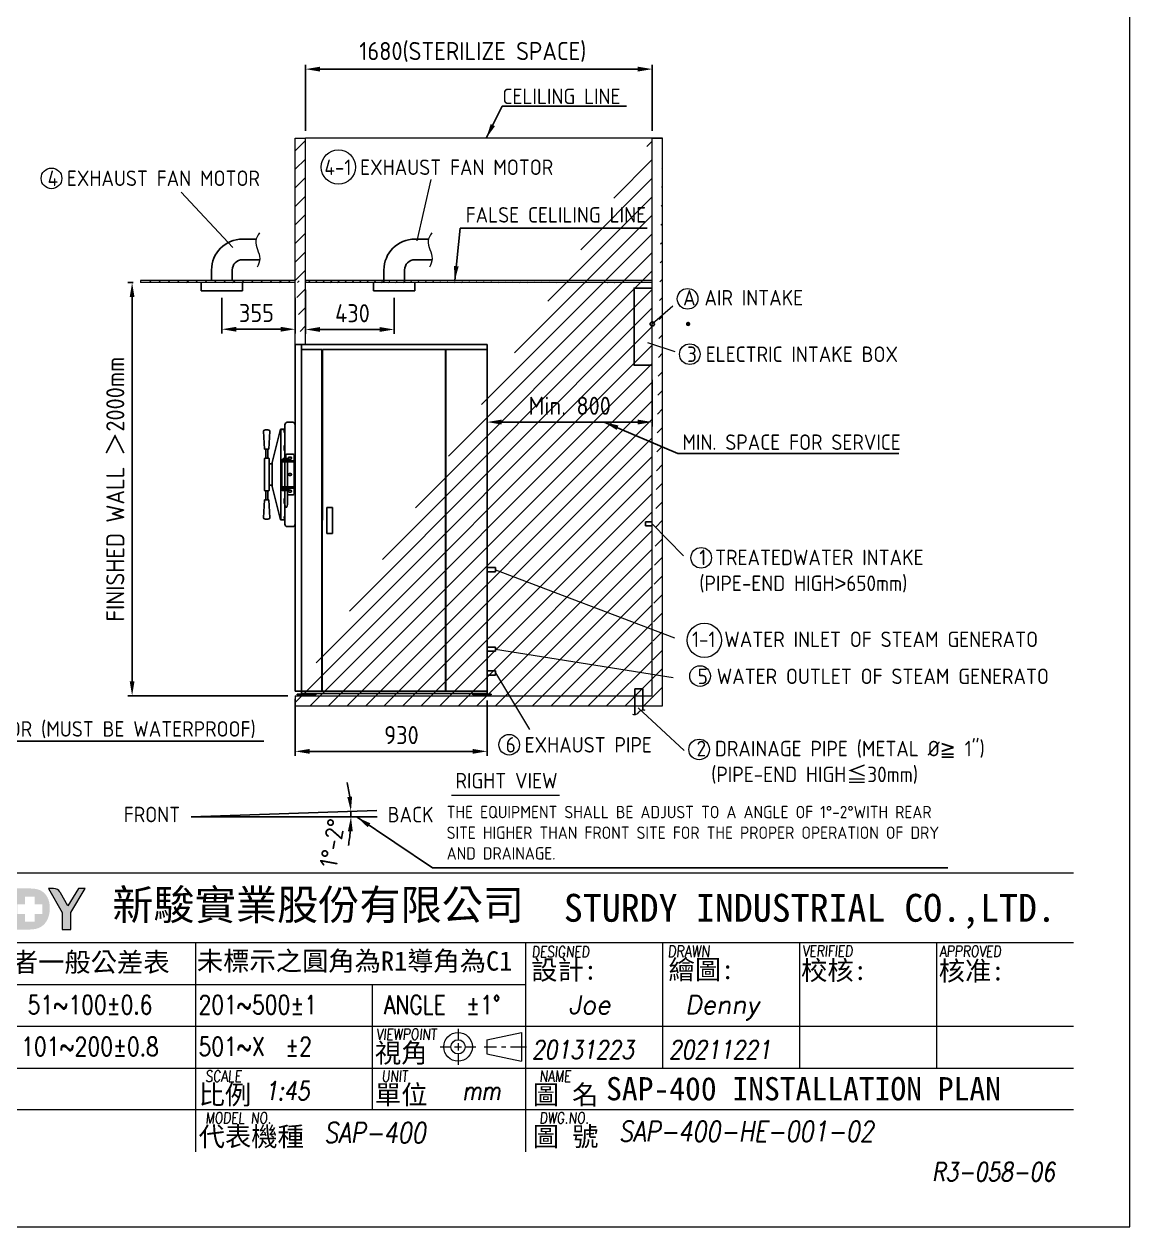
# Model space of a CAD drawing. Header units: millimetres. Extents: x -226924 to 28029, y 88 to 16082.
# Drawn here: x 22671 to 28029, y 88 to 5912 of the extents above; entities that cross this region are included whole.
import ezdxf

# ---------------------------------------------------------------- set-up
doc = ezdxf.new("R2010")
doc.units = ezdxf.units.MM
doc.linetypes.add('HIDDEN', pattern=[9.525, 6.35, -3.175])
doc.layers.get('0').update_dxf_attribs({"lineweight": 25})
for name, color, linetype, lineweight in [('D', 3, 'Continuous', 9), ('F', 7, 'Continuous', 15), ('H', 2, 'HIDDEN', 15), ('S', 4, 'Continuous', 15), ('T', 4, 'Continuous', 15)]:
    doc.layers.add(name, color=color, linetype=linetype, lineweight=lineweight)
doc.styles.get("Standard").update_dxf_attribs({"font": 'KAIU.TTF'})
doc.styles.add('STU25', font='isocp2.shx')
doc.styles.add('Text', font='romans.shx', dxfattribs={"width": 0.8, "oblique": 10})
doc.dimstyles.new('STU25', dxfattribs={"dimscale": 35, "dimtxt": 2.5, "dimasz": 2, "dimexe": 0.6, "dimexo": 1, "dimgap": 1, "dimtad": 1, "dimdsep": 46, "dimtxsty": 'STU25', "dimcen": 2, "dimazin": 2, "dimtfac": 1, "dimtmove": 0, "dimatfit": 3, "dimfxl": 0, "dimtolj": 1, "dimtzin": 0, "dimarcsym": 0})
doc.dimstyles.new('STU25$7', dxfattribs={"dimscale": 35, "dimtxt": 2.5, "dimasz": 2, "dimexe": 1.25, "dimexo": 0.625, "dimgap": 1, "dimtad": 0, "dimdec": 4, "dimdsep": 46, "dimtxsty": 'STU25', "dimcen": 2.5, "dimazin": 2, "dimtfac": 1, "dimtdec": 4, "dimtmove": 0, "dimatfit": 3, "dimfxl": 0, "dimtolj": 1, "dimtzin": 0, "dimarcsym": 0})

# ---------------------------------------------------------------- blocks, each defined once
blk = doc.blocks.new('*D4')
at = {"layer": 'D', "color": 0, "lineweight": -2}
for p, q in [((24034.5, 4625.1), (24034.5, 4412.2)), ((24464.5, 4586), (24464.5, 4412.2)), ((24104.5, 4433.2), (24394.5, 4433.2))]:
    blk.add_line(p, q, dxfattribs=at)
at = {"layer": 'D', "color": 0}
for points in [[(24104.5, 4444.9), (24104.5, 4421.5), (24034.5, 4433.2)], [(24394.5, 4421.5), (24394.5, 4444.9), (24464.5, 4433.2)]]:
    blk.add_solid(points, dxfattribs=at)
at = {"layer": 'Defpoints', "color": 0}
for p in [(24034.5, 4660.1), (24464.5, 4621), (24464.5, 4433.2)]:
    blk.add_point(p, dxfattribs=at)
at = {"layer": 'D', "color": 0, "insert": (24262, 4511.9), "char_height": 87.5, "attachment_point": 5, "style": 'STU25'}
blk.add_mtext('\\A1;430', dxfattribs=at)
blk = doc.blocks.new('*D6')
at = {"layer": 'D', "color": 0, "lineweight": -2}
for p, q in [((23199.5, 4660.1), (23173.5, 4660.1)), ((23194.5, 2730.1), (23194.5, 4590.1)), ((23949.5, 2660.1), (23173.5, 2660.1))]:
    blk.add_line(p, q, dxfattribs=at)
at = {"layer": 'D', "color": 0}
for points in [[(23206.2, 4590.1), (23182.9, 4590.1), (23194.5, 4660.1)], [(23182.9, 2730.1), (23206.2, 2730.1), (23194.5, 2660.1)]]:
    blk.add_solid(points, dxfattribs=at)
at = {"layer": 'Defpoints', "color": 0}
for p in [(23194.5, 4660.1), (23234.5, 4660.1), (23984.5, 2660.1)]:
    blk.add_point(p, dxfattribs=at)
at = {"layer": 'D', "color": 0, "insert": (23113.6, 3660.1), "char_height": 87.5, "attachment_point": 5, "rotation": 90, "style": 'STU25'}
blk.add_mtext('\\A1;{\\Fisocp2.shx;FINISHED WALL \\f新細明體|b0|i0|c136|p16;＞\\Fisocp2.shx;2000mm}', dxfattribs=at)
blk = doc.blocks.new('*D10')
at = {"layer": 'D', "color": 0, "lineweight": -2}
for p, q in [((24914.5, 4326.1), (24914.5, 3963.9)), ((25714.5, 4188.6), (25714.5, 3963.9)), ((24984.5, 3984.9), (25644.5, 3984.9))]:
    blk.add_line(p, q, dxfattribs=at)
at = {"layer": 'D', "color": 0}
for points in [[(24984.5, 3996.6), (24984.5, 3973.3), (24914.5, 3984.9)], [(25644.5, 3973.3), (25644.5, 3996.6), (25714.5, 3984.9)]]:
    blk.add_solid(points, dxfattribs=at)
at = {"layer": 'Defpoints', "color": 0}
for p in [(24914.5, 4361.1), (25714.5, 4223.6), (25714.5, 3984.9)]:
    blk.add_point(p, dxfattribs=at)
at = {"layer": 'D', "color": 0, "insert": (25314.5, 4063.7), "char_height": 87.5, "attachment_point": 5, "style": 'STU25'}
blk.add_mtext('\\A1;{\\Fisocp2.shx;Min. 800}', dxfattribs=at)
blk = doc.blocks.new('*D11')
at = {"layer": 'D', "color": 0, "lineweight": -2}
for p, q in [((24034.5, 5395.1), (24034.5, 5714.8)), ((25714.5, 5395.1), (25714.5, 5714.8)), ((24104.5, 5693.8), (25644.5, 5693.8))]:
    blk.add_line(p, q, dxfattribs=at)
at = {"layer": 'D', "color": 0}
for points in [[(24104.5, 5705.5), (24104.5, 5682.2), (24034.5, 5693.8)], [(25644.5, 5682.2), (25644.5, 5705.5), (25714.5, 5693.8)]]:
    blk.add_solid(points, dxfattribs=at)
at = {"layer": 'Defpoints', "color": 0}
for p in [(25714.5, 5693.8), (24034.5, 5360.1), (25714.5, 5360.1)]:
    blk.add_point(p, dxfattribs=at)
at = {"layer": 'D', "color": 0, "insert": (24845.1, 5776.9), "char_height": 87.5, "attachment_point": 5, "style": 'STU25'}
blk.add_mtext('\\A1;{\\Fisocp2.shx;1680(STERILIZE SPACE)}', dxfattribs=at)
blk = doc.blocks.new('*D13')
at = {"layer": 'D', "color": 0, "lineweight": -2}
for p, q in [((23984.5, 2645.1), (23984.5, 2369.5)), ((24914.5, 2636.1), (24914.5, 2369.5)), ((24054.5, 2390.5), (24844.5, 2390.5))]:
    blk.add_line(p, q, dxfattribs=at)
at = {"layer": 'D', "color": 0}
for points in [[(24054.5, 2402.2), (24054.5, 2378.8), (23984.5, 2390.5)], [(24844.5, 2378.8), (24844.5, 2402.2), (24914.5, 2390.5)]]:
    blk.add_solid(points, dxfattribs=at)
at = {"layer": 'Defpoints', "color": 0}
for p in [(23984.5, 2680.1), (24914.5, 2671.1), (24914.5, 2390.5)]:
    blk.add_point(p, dxfattribs=at)
at = {"layer": 'D', "color": 0, "insert": (24499.5, 2469.2), "char_height": 87.5, "attachment_point": 5, "style": 'STU25'}
blk.add_mtext('\\A1;930', dxfattribs=at)
blk = doc.blocks.new('*D16')
at = {"layer": 'D', "color": 0, "lineweight": -2}
for p, q in [((23629.5, 4586), (23629.5, 4413.3)), ((23984.5, 4586), (23984.5, 4413.3)), ((23699.5, 4434.3), (23914.5, 4434.3))]:
    blk.add_line(p, q, dxfattribs=at)
at = {"layer": 'D', "color": 0}
for points in [[(23699.5, 4446), (23699.5, 4422.6), (23629.5, 4434.3)], [(23914.5, 4422.6), (23914.5, 4446), (23984.5, 4434.3)]]:
    blk.add_solid(points, dxfattribs=at)
at = {"layer": 'Defpoints', "color": 0}
for p in [(23629.5, 4621), (23984.5, 4621), (23984.5, 4434.3)]:
    blk.add_point(p, dxfattribs=at)
at = {"layer": 'D', "color": 0, "insert": (23797, 4513.1), "char_height": 87.5, "attachment_point": 5, "style": 'STU25'}
blk.add_mtext('\\A1;355', dxfattribs=at)
blk = doc.blocks.new('*D19')
at = {"layer": 'D', "color": 0, "linetype": 'Continuous', "lineweight": -2}
for start, end in [(7.18063, 12.36126), (0, 2), (349.63874, 354.81937)]:
    blk.add_arc((23480.4, 2073.2), 774.4, start, end, dxfattribs=at)
at = {"layer": 'D', "color": 0}
for points in [[(24237.2, 2169.1), (24260.4, 2170.9), (24254.4, 2100.2)], [(24263.4, 2002.7), (24240, 2003.8), (24254.9, 2073.2)]]:
    blk.add_solid(points, dxfattribs=at)
at = {"layer": 'Defpoints', "color": 0}
for p in [(24380.9, 2104.6), (23480.4, 2073.2), (23480.4, 2073.2), (24254.7, 2091.2), (24381.4, 2073.2)]:
    blk.add_point(p, dxfattribs=at)
at = {"layer": 'D', "color": 0, "insert": (24164.5, 1946.7), "char_height": 87.5, "attachment_point": 5, "rotation": 79.52599, "style": 'STU25'}
blk.add_mtext('1%%D-2%%D', dxfattribs=at)
blk = doc.blocks.new('新駿LOGO')
at = {"layer": 'F'}
h = blk.add_hatch(color=256, dxfattribs=at)
edge = h.paths.add_edge_path()
edge.add_spline(control_points=[(-514.87, -443.62), (-514.87, -443.62), (-513.05, -443.62), (-513.05, -443.62)], knot_values=[-9, -9, -9, -9, -8, -8, -8, -8], degree=3, periodic=0)
edge.add_spline(control_points=[(-513.05, -443.62), (-512.51, -443.62), (-512.09, -443.52), (-511.79, -443.32)], knot_values=[-8, -8, -8, -8, -7, -7, -7, -7], degree=3, periodic=0)
edge.add_spline(control_points=[(-511.79, -443.32), (-511.48, -443.12), (-511.25, -442.85), (-511.09, -442.5)], knot_values=[-7, -7, -7, -7, -6, -6, -6, -6], degree=3, periodic=0)
edge.add_spline(control_points=[(-511.09, -442.5), (-510.93, -442.15), (-510.85, -441.76), (-510.85, -441.32)], knot_values=[-6, -6, -6, -6, -5, -5, -5, -5], degree=3, periodic=0)
edge.add_spline(control_points=[(-510.85, -441.32), (-510.85, -440.87), (-510.93, -440.49), (-511.1, -440.17)], knot_values=[-5, -5, -5, -5, -4, -4, -4, -4], degree=3, periodic=0)
edge.add_spline(control_points=[(-511.1, -440.17), (-511.27, -439.85), (-511.49, -439.61), (-511.78, -439.45)], knot_values=[-4, -4, -4, -4, -3, -3, -3, -3], degree=3, periodic=0)
edge.add_spline(control_points=[(-511.78, -439.45), (-512.06, -439.29), (-512.46, -439.2), (-512.97, -439.2)], knot_values=[-3, -3, -3, -3, -2, -2, -2, -2], degree=3, periodic=0)
edge.add_spline(control_points=[(-512.97, -439.2), (-512.97, -439.2), (-514.87, -439.2), (-514.87, -439.2)], knot_values=[-2, -2, -2, -2, -1, -1, -1, -1], degree=3, periodic=0)
edge.add_spline(control_points=[(-514.87, -439.2), (-514.87, -439.2), (-514.87, -443.62), (-514.87, -443.62)], knot_values=[-1, -1, -1, -1, 0, 0, 0, 0], degree=3, periodic=0)
h.paths.add_polyline_path([(-514.34, -441.95), (-514.34, -440.92), (-513.51, -440.92), (-513.51, -440.07), (-512.48, -440.07), (-512.48, -440.92), (-511.64, -440.92), (-511.64, -441.95), (-512.48, -441.95), (-512.48, -442.77), (-513.51, -442.77), (-513.51, -441.95)], flags=16)
h = blk.add_hatch(color=256, dxfattribs=at)
edge = h.paths.add_edge_path()
edge.add_spline(control_points=[(-509.51, -443.62), (-509.51, -443.62), (-509.51, -441.77), (-509.51, -441.77), (-509.51, -441.77), (-511, -439.2), (-511, -439.2), (-511, -439.2), (-510.64, -439.2), (-510.64, -439.2), (-510.64, -439.2), (-510.3, -439.19), (-510.04, -439.32), (-509.79, -439.45), (-509.71, -439.68), (-509.71, -439.68), (-509.71, -439.68), (-508.9, -441.07), (-508.9, -441.07), (-508.9, -441.07), (-507.78, -439.2), (-507.78, -439.2), (-507.78, -439.2), (-507.05, -439.2), (-507.05, -439.2), (-507.05, -439.2), (-508.59, -441.77), (-508.59, -441.77), (-508.59, -441.77), (-508.59, -443.62), (-508.59, -443.62), (-508.59, -443.62), (-509.51, -443.62), (-509.51, -443.62)], knot_values=[0, 0, 0, 0, 1, 1, 1, 2, 2, 2, 3, 3, 3, 4, 4, 4, 5, 5, 5, 6, 6, 6, 7, 7, 7, 8, 8, 8, 9, 9, 9, 10, 10, 10, 11, 11, 11, 11], degree=3, periodic=1)
at = {"layer": 'F', "lineweight": 0}
blk.add_open_spline([(-509.51, -443.62), (-509.51, -443.62), (-509.51, -441.77), (-509.51, -441.77), (-509.51, -441.77), (-511, -439.2), (-511, -439.2), (-511, -439.2), (-510.64, -439.2), (-510.64, -439.2), (-510.64, -439.2), (-510.3, -439.19), (-510.04, -439.32), (-509.79, -439.45), (-509.71, -439.68), (-509.71, -439.68), (-509.71, -439.68), (-508.9, -441.07), (-508.9, -441.07), (-508.9, -441.07), (-507.78, -439.2), (-507.78, -439.2), (-507.78, -439.2), (-507.05, -439.2), (-507.05, -439.2), (-507.05, -439.2), (-508.59, -441.77), (-508.59, -441.77), (-508.59, -441.77), (-508.59, -443.62), (-508.59, -443.62), (-508.59, -443.62), (-509.51, -443.62), (-509.51, -443.62)], degree=3, knots=[0, 0, 0, 0, 1, 1, 1, 2, 2, 2, 3, 3, 3, 4, 4, 4, 5, 5, 5, 6, 6, 6, 7, 7, 7, 8, 8, 8, 9, 9, 9, 10, 10, 10, 11, 11, 11, 11], dxfattribs=at)
at = {"attachment_point": 1, "style": 'STU25'}
for s, insert, char_height in [('{\\f標楷體|b0|i0|c136|p65;新駿實業股份有限公司}', (-504.12, -439.33), 3.25), ('{\\f標楷體|b0|i0|c136|p65;STURDY\\H0.9667x; \\H1.034x;INDUSTRIAL CO.,LTD.}', (-455.51, -439.78), 3)]:
    blk.add_mtext(s, dxfattribs=dict(at, insert=insert, char_height=char_height))
blk = doc.blocks.new('H421')
at = {"layer": 'F', "color": 7}
for p, q in [((155.91, 38.09), (286.91, 38.09)), ((211.36, 38.09), (286.91, 38.09)), ((155.91, 30.59), (286.91, 30.59)), ((192.41, 30.59), (192.41, 17.09)), ((242.66, 30.59), (242.66, 17.09)), ((257.41, 30.59), (257.41, 17.09)), ((272.16, 30.59), (272.16, 17.09)), ((155.91, 26.09), (227.91, 26.09)), ((211.41, 26.09), (211.41, 17.09)), ((155.91, 21.59), (286.91, 21.59)), ((214.91, 21.59), (286.91, 21.59)), ((227.91, 21.59), (286.91, 21.59)), ((155.91, 17.09), (286.91, 17.09)), ((211.41, 17.09), (211.41, 12.59)), ((227.91, 17.09), (227.91, 8.09)), ((286.91, 12.59), (155.91, 12.59))]:
    blk.add_line(p, q, dxfattribs=at)
at = {"layer": 'F'}
for p, q in [((227.91, 30.59), (227.91, 17.09)), ((192.41, 17.09), (192.41, 8.09))]:
    blk.add_line(p, q, dxfattribs=at)
at = {"layer": 'F', "color": 0}
for p, q in [((220.66, 21.32), (220.66, 20.14)), ((223.77, 20.14), (227.5, 20.92)), ((227.5, 20.92), (227.5, 17.84)), ((220.66, 19.77), (220.66, 19)), ((223.77, 20.14), (223.77, 18.62)), ((218.72, 19.38), (219.89, 19.38)), ((220.27, 19.38), (221.04, 19.38)), ((220.66, 18.62), (220.66, 17.45)), ((221.42, 19.38), (222.57, 19.38)), ((223.49, 19.38), (224.81, 19.38)), ((223.77, 18.62), (227.5, 17.84)), ((225.34, 19.38), (225.81, 19.38)), ((226.31, 19.38), (228.03, 19.38))]:
    blk.add_line(p, q, dxfattribs=at)
for radius in [1.54, 0.762]:
    blk.add_circle((220.66, 19.38), radius, dxfattribs=at)
blk.add_blockref('新駿LOGO', (687.56, 475.62))
at = {"layer": 'F', "lineweight": -3}
for s, height, p in [('未標註者一般公差表', 2.076, (164.12, 27.45)), ('未標示之圓角為R1導角為C1', 2.0757, (192.54, 27.58)), ('設計:', 2.076, (228.54, 26.61)), ('繪圖:', 2.076, (243.32, 26.66)), ('校核:', 2.076, (257.59, 26.57)), ('核准:', 2.076, (272.41, 26.52)), ('視角', 2.076, (211.71, 17.69)), ('比例', 2.076, (192.73, 13.19)), ('單位', 2.076, (211.71, 13.19)), ('圖 名', 2.076, (228.7, 13.19)), ('代表機種', 2.076, (192.73, 8.69)), ('圖 號', 2.076, (228.7, 8.69))]:
    blk.add_text(s, height=height, dxfattribs=at).set_placement(p)
at = {"layer": 'F', "color": 1, "lineweight": 15, "style": 'Text', "oblique": 5, "width": 0.8}
for s, height, p in [('DESIGNED', 1.2, (228.57, 29.01)), ('DRAWN', 1.245, (243.23, 29.03)), ('VERIFIED', 1.2, (257.72, 29.09)), ('APPROVED', 1.2, (272.5, 29.06)), ('VIEWPOINT', 1.2, (211.83, 20.13)), ('SCALE', 1.2, (193.44, 15.63)), ('UNIT', 1.2, (212.42, 15.63)), ('NAME', 1.2, (229.41, 15.63)), ('MODEL NO.', 1.2, (193.44, 11.13)), ('DWG.NO.', 1.2, (229.41, 11.13))]:
    blk.add_text(s, height=height, dxfattribs=at).set_placement(p)
at = {"layer": 'F', "lineweight": 20, "style": 'Text', "width": 0.8}
for s, p in [('51~100±0.6', (174.32, 22.91)), ('201~500±1', (192.72, 22.91)), ('ANGLE  ±1%%D', (212.68, 22.91)), ('101~200±0.8', (173.63, 18.41)), ('501~X  ±2', (192.72, 18.41))]:
    blk.add_text(s, height=2, dxfattribs=at).set_placement(p)

msp = doc.modelspace()

# ---------------------------------------------------------------- hatches: boundary and pattern name
msp.add_hatch(color=256).paths.add_polyline_path([(25898.893, 4459.895, 1), (25877.371, 4459.895, 1)])
at = {"layer": 'H', "ltscale": 5}
h = msp.add_hatch(dxfattribs=at)
h.set_pattern_fill('ANSI31', color=256, scale=20, style=0)
h.set_pattern_definition([(45, (255197.82, 22176.42), (-44.90128, 44.90128), [])])
h.paths.add_polyline_path([(25714.453, 5360.13), (25764.453, 5360.13)], flags=16)
h.paths.add_polyline_path([(25714.453, 5360.13), (25764.453, 5360.13)], flags=16)
h.paths.add_polyline_path([(25714.453, 5360.13), (25764.453, 5360.13)], flags=0)
h.paths.add_polyline_path([(25714.453, 5360.13), (25764.453, 5360.13)], flags=0)
h.paths.add_polyline_path([(25714.453, 5360.13), (25764.453, 5360.13)], flags=0)
h.paths.add_polyline_path([(25714.453, 5360.13), (25764.453, 5360.13)], flags=0)
h.paths.add_polyline_path([(25714.453, 5360.13), (25764.453, 5360.13)], flags=0)
h.paths.add_polyline_path([(25714.453, 5360.13), (25764.453, 5360.13)], flags=0)
h.paths.add_polyline_path([(25714.453, 5360.13), (25764.453, 5360.13)], flags=0)
h.paths.add_polyline_path([(25714.453, 5360.13), (25764.453, 5360.13)], flags=0)
h.paths.add_polyline_path([(25714.453, 5360.13), (25764.453, 5360.13)], flags=0)
h.paths.add_polyline_path([(25714.453, 5360.13), (25764.453, 5360.13)], flags=0)
h.paths.add_polyline_path([(25714.453, 5360.13), (25764.453, 5360.13)], flags=0)
h.paths.add_polyline_path([(25714.453, 5360.13), (25764.453, 5360.13)], flags=0)
h.paths.add_polyline_path([(25714.453, 5360.13), (25764.453, 5360.13)], flags=0)
h.paths.add_polyline_path([(25714.453, 5360.13), (25764.453, 5360.13)], flags=0)
h.paths.add_polyline_path([(25714.453, 5360.13), (25764.453, 5360.13)], flags=0)
h.paths.add_polyline_path([(25714.453, 5360.13), (25764.453, 5360.13)], flags=0)
h.paths.add_polyline_path([(25714.453, 5360.13), (25764.453, 5360.13)], flags=0)
h.paths.add_polyline_path([(25714.453, 5360.13), (25764.453, 5360.13)], flags=0)
h.paths.add_polyline_path([(25714.453, 5360.13), (25764.453, 5360.13)], flags=0)
h.paths.add_polyline_path([(25714.453, 5360.13), (25764.453, 5360.13)], flags=0)
h.paths.add_polyline_path([(25714.453, 5360.13), (25764.453, 5360.13)], flags=0)
h.paths.add_polyline_path([(25714.453, 5360.13), (25764.453, 5360.13)], flags=0)
h.paths.add_polyline_path([(25714.453, 5360.13), (25764.453, 5360.13)], flags=0)
h.paths.add_polyline_path([(25714.453, 5360.13), (25764.453, 5360.13)], flags=0)
h.paths.add_polyline_path([(25714.453, 5360.13), (25764.453, 5360.13)], flags=0)
h.paths.add_polyline_path([(25714.453, 5360.13), (25764.453, 5360.13)], flags=0)
h.paths.add_polyline_path([(25714.453, 5360.13), (25764.453, 5360.13)], flags=0)
edge = h.paths.add_edge_path()
edge.add_line((25764.453, 2610.13), (25764.453, 5360.13))
edge.add_line((25714.453, 2660.13), (25714.453, 5360.13))
edge.add_line((23984.453, 2610.13), (25764.453, 2610.13))
edge.add_line((23984.453, 2660.13), (25714.453, 2660.13))
edge.add_line((23984.453, 2660.13), (23984.453, 2610.13))
h = msp.add_hatch(dxfattribs=at)
h.set_pattern_fill('ANSI31', color=256, scale=20, style=0)
h.set_pattern_definition([(45, (-6150.815, 1295.685), (-44.90128, 44.90128), [])])
h.paths.add_polyline_path([(23984.453, 5360.13), (24034.453, 5360.13), (24034.453, 4361.13), (23984.453, 4361.13)])
h.paths.add_polyline_path([(23984.453, 5360.13), (24034.453, 5360.13)], flags=16)
h.paths.add_polyline_path([(23984.453, 5360.13), (24034.453, 5360.13)], flags=16)
h.paths.add_polyline_path([(23984.453, 5360.13), (24034.453, 5360.13)], flags=0)
h.paths.add_polyline_path([(23984.453, 5360.13), (24034.453, 5360.13)], flags=0)
edge = h.paths.add_edge_path(flags=16)
edge.add_line((23984.453, 4361.13), (24014.453, 4361.13))
edge.add_line((23984.453, 4660.13), (23984.453, 4670.13))
at = {"layer": 'H'}
h = msp.add_hatch(dxfattribs=at)
h.set_pattern_fill('ANSI31', color=256, scale=10, style=0)
h.set_pattern_definition([(45, (238381.313, 23276.06), (-22.4506403, 22.4506403), [])])
h.paths.add_polyline_path([(24004.453, 4670.13), (23254.453, 4670.13), (23254.453, 4660.13), (24004.453, 4660.13)])
h = msp.add_hatch(dxfattribs=at)
h.set_pattern_fill('ANSI31', color=256, scale=200, style=0)
h.set_pattern_definition([(45, (238624.097, 22979.982), (-17.6776695, 17.6776695), [])])
h.paths.add_polyline_path([(25714.453, 4659.515), (25714.453, 4670.13)])
h.paths.add_polyline_path([(25714.453, 4659.515), (25714.453, 4670.13)], flags=16)
h.paths.add_polyline_path([(25714.453, 4659.515), (25714.453, 4670.13)], flags=0)
h.paths.add_polyline_path([(25714.453, 4659.515), (25714.453, 4670.13)], flags=0)
h.paths.add_polyline_path([(25714.453, 4659.515), (25714.453, 4670.13)], flags=0)
h.paths.add_polyline_path([(25714.453, 4659.515), (25714.453, 4670.13)], flags=0)
h.paths.add_polyline_path([(25714.453, 4659.515), (25714.453, 4670.13)], flags=0)
h.paths.add_polyline_path([(25714.453, 4659.515), (25714.453, 4670.13)], flags=0)
h.paths.add_polyline_path([(25714.453, 4659.515), (25714.453, 4670.13)], flags=0)
h.paths.add_polyline_path([(25714.453, 4659.515), (25714.453, 4670.13)], flags=0)
h.paths.add_polyline_path([(25714.453, 4659.515), (25714.453, 4670.13)], flags=0)
h.paths.add_polyline_path([(25714.453, 4659.515), (25714.453, 4670.13)], flags=0)
h.paths.add_polyline_path([(25714.453, 4659.515), (25714.453, 4670.13)], flags=0)
h.paths.add_polyline_path([(25714.453, 4659.515), (25714.453, 4670.13)], flags=0)
edge = h.paths.add_edge_path()
edge.add_line((25714.453, 4670.13), (24034.453, 4670.13))
edge.add_line((25714.453, 4660.13), (24034.453, 4660.13))
edge.add_line((24034.453, 4670.13), (24034.453, 4660.13))

# ---------------------------------------------------------------- linework, layer by layer
for p, q in [((23729.453, 4870.879), (23795.373, 4870.879)), ((24564.453, 4870.879), (24630.373, 4870.879)), ((23579.453, 4670.13), (23579.453, 4720.879)), ((23679.453, 4670.13), (23679.453, 4720.879)), ((23729.453, 4770.879), (23812.748, 4770.879)), ((24414.453, 4660.13), (24414.453, 4720.879)), ((24514.453, 4660.13), (24514.453, 4720.879)), ((24564.453, 4770.879), (24647.748, 4770.879)), ((23529.453, 4660.13), (23529.453, 4620.987)), ((23729.453, 4660.13), (23729.453, 4620.987)), ((24364.453, 4660.13), (24364.453, 4620.987)), ((24564.453, 4660.13), (24564.453, 4620.987)), ((23529.453, 4620.987), (23729.453, 4620.987)), ((24364.453, 4620.987), (24564.453, 4620.987)), ((23984.453, 4361.13), (23984.453, 2681.13)), ((24014.453, 4361.13), (23984.453, 4361.13)), ((24014.453, 4361.13), (24914.453, 4361.13)), ((24014.453, 4336.13), (24014.453, 4361.13)), ((24014.453, 4336.13), (24014.453, 2681.13)), ((24014.453, 4336.13), (24114.453, 4336.13)), ((24014.453, 4336.13), (24053.618, 4336.13)), ((24114.453, 4336.13), (24114.453, 2681.13)), ((24116.453, 4336.13), (24115.453, 2681.13)), ((24713.453, 4336.13), (24116.453, 4336.13)), ((24712.453, 2681.13), (24713.453, 4336.13)), ((24714.453, 2681.13), (24714.453, 4336.13)), ((24914.453, 4336.13), (24714.453, 4336.13)), ((24914.453, 4361.13), (24914.453, 4336.13)), ((24914.453, 2681.13), (24914.453, 4336.13)), ((23934.453, 3808.63), (23934.453, 3971.63)), ((23972.453, 3983.63), (23946.453, 3983.63)), ((23984.453, 3490.63), (23984.453, 3971.63)), ((23836.203, 3854.368), (23831.703, 3941.368)), ((23861.703, 3941.368), (23857.203, 3854.368)), ((23872.453, 3788.63), (23913.292, 3950.13)), ((23914.453, 3949.828), (23913.292, 3950.13)), ((23914.453, 3950.13), (23914.453, 3512.13)), ((23914.453, 3950.13), (23934.453, 3950.13)), ((23931.453, 3943.558), (23934.453, 3943.558)), ((23931.453, 3943.558), (23931.453, 3934.287)), ((23931.453, 3934.287), (23934.453, 3934.287)), ((23857.203, 3854.368), (23836.203, 3854.368)), ((23841.953, 3854.368), (23841.953, 3811.13)), ((23851.453, 3811.13), (23851.453, 3854.368)), ((23934.453, 3871.688), (23931.453, 3871.688)), ((23931.453, 3871.688), (23931.453, 3847.418)), ((23934.453, 3847.418), (23931.453, 3847.418)), ((23836.953, 3809.88), (23835.453, 3808.38)), ((23835.453, 3808.38), (23835.453, 3653.88)), ((23836.953, 3809.88), (23856.953, 3809.88)), ((23856.953, 3809.88), (23858.453, 3808.38)), ((23858.453, 3808.38), (23858.453, 3776.13)), ((23872.453, 3788.63), (23872.453, 3673.63)), ((23926.503, 3808.13), (23927.003, 3808.63)), ((23926.503, 3804.13), (23926.503, 3808.13)), ((23927.003, 3803.63), (23926.503, 3804.13)), ((23927.003, 3808.63), (23954.003, 3808.63)), ((23954.003, 3803.63), (23927.003, 3803.63)), ((23934.153, 3791.63), (23934.153, 3670.63)), ((23939.453, 3824.741), (23939.453, 3808.63)), ((23944.453, 3829.741), (23974.453, 3829.741)), ((23946.853, 3664.63), (23946.853, 3791.63)), ((23954.003, 3808.63), (23954.503, 3808.13)), ((23954.503, 3804.13), (23954.003, 3803.63)), ((23954.503, 3808.13), (23954.503, 3804.13)), ((23961.953, 3815.708), (23956.953, 3815.708)), ((23961.953, 3805.708), (23956.953, 3805.708)), ((23979.453, 3824.741), (23979.453, 3637.52)), ((23858.453, 3781.63), (23859.453, 3782.63)), ((23858.453, 3680.63), (23858.453, 3781.63)), ((23859.453, 3782.63), (23872.453, 3782.63)), ((23961.953, 3735.708), (23956.953, 3735.708)), ((23858.453, 3686.13), (23858.453, 3653.88)), ((23859.453, 3679.63), (23858.453, 3680.63)), ((23872.453, 3679.63), (23859.453, 3679.63)), ((23872.453, 3673.63), (23913.292, 3512.13)), ((23961.953, 3725.708), (23956.953, 3725.708)), ((23836.953, 3652.38), (23835.453, 3653.88)), ((23856.953, 3652.38), (23836.953, 3652.38)), ((23841.953, 3607.893), (23841.953, 3651.13)), ((23851.453, 3651.13), (23851.453, 3607.893)), ((23856.953, 3652.38), (23858.453, 3653.88)), ((23934.153, 3614.843), (23931.453, 3614.843)), ((23931.453, 3614.843), (23931.453, 3590.573)), ((23934.153, 3664.63), (23934.153, 3659.63)), ((23934.153, 3653.63), (23934.153, 3585.63)), ((23946.853, 3659.63), (23946.853, 3664.63)), ((23946.853, 3585.63), (23946.853, 3653.63)), ((23946.853, 3632.52), (23974.453, 3632.52)), ((23961.953, 3655.708), (23956.953, 3655.708)), ((23961.953, 3645.708), (23956.953, 3645.708)), ((23836.203, 3607.893), (23831.703, 3520.893)), ((23857.203, 3607.893), (23836.203, 3607.893)), ((23861.703, 3520.893), (23857.203, 3607.893)), ((23934.153, 3590.573), (23931.453, 3590.573)), ((23934.153, 3585.63), (23937.003, 3573.63)), ((23934.453, 3490.63), (23934.453, 3584.367)), ((23937.003, 3573.63), (23944.003, 3573.63)), ((23946.853, 3585.63), (23944.003, 3573.63)), ((24138.453, 3446.13), (24138.453, 3571.13)), ((24138.453, 3571.13), (24165.453, 3571.13)), ((24165.453, 3571.13), (24165.453, 3446.13)), ((23914.453, 3512.433), (23913.292, 3512.13)), ((23914.453, 3512.13), (23934.453, 3512.13)), ((23931.453, 3527.973), (23934.453, 3527.973)), ((23931.453, 3527.973), (23931.453, 3518.703)), ((23931.453, 3518.703), (23934.453, 3518.703)), ((25682.078, 3502.415), (25714.453, 3502.415)), ((25682.078, 3502.415), (25682.078, 3482.415)), ((23946.453, 3478.63), (23972.453, 3478.63)), ((24165.453, 3446.13), (24138.453, 3446.13)), ((25682.078, 3482.415), (25714.453, 3482.415)), ((24914.453, 3280.13), (24954.453, 3280.13)), ((24954.453, 3260.13), (24954.453, 3280.13)), ((24914.453, 3260.13), (24954.453, 3260.13)), ((24914.453, 2895.13), (24954.453, 2895.13)), ((24914.453, 2875.13), (24954.453, 2875.13)), ((24954.453, 2875.13), (24954.453, 2895.13)), ((24914.453, 2780.13), (24954.453, 2780.13)), ((24914.453, 2760.13), (24954.453, 2760.13)), ((24954.453, 2760.13), (24954.453, 2780.13)), ((23984.453, 2681.13), (24014.453, 2681.13)), ((24014.453, 2681.13), (24114.453, 2681.13)), ((24014.453, 2681.13), (24014.453, 2671.13)), ((24712.453, 2681.13), (24115.453, 2681.13)), ((24812.953, 2681.13), (24165.953, 2681.13)), ((24914.453, 2681.13), (24714.453, 2681.13)), ((24914.453, 2671.13), (24914.453, 2681.13)), ((25669.453, 2692.506), (25629.453, 2692.506)), ((25629.453, 2692.506), (25629.453, 2569.249)), ((25669.453, 2692.506), (25669.453, 2591.082)), ((24014.453, 2671.13), (24914.453, 2671.13))]:
    msp.add_line(p, q)
at = {"linetype": 'Continuous'}
for p, q in [((23914.453, 3796.13), (23924.453, 3796.13)), ((23914.453, 3661.13), (23914.453, 3795.13)), ((23920.453, 3795.13), (23920.453, 3795.13)), ((23922.953, 3803.63), (23954.453, 3803.63)), ((23954.453, 3797.63), (23922.953, 3797.63)), ((23954.453, 3803.63), (23954.453, 3797.63)), ((23920.453, 3661.13), (23920.453, 3661.13)), ((23954.453, 3659.63), (23922.953, 3659.63)), ((23954.453, 3653.63), (23922.953, 3653.63)), ((23954.453, 3659.63), (23954.453, 3653.63)), ((23994.953, 2664.13), (23994.953, 2667.13)), ((23994.953, 2667.13), (24083.953, 2667.13)), ((24083.953, 2664.13), (23994.953, 2664.13)), ((24029.061, 2667.13), (24029.061, 2671.13)), ((24034.257, 2671.13), (24034.257, 2667.13)), ((24044.649, 2671.13), (24044.649, 2667.13)), ((24049.846, 2671.13), (24049.846, 2667.13)), ((24083.953, 2667.13), (24083.953, 2664.13)), ((24933.953, 2667.13), (24844.953, 2667.13)), ((24844.953, 2667.13), (24844.953, 2664.13)), ((24844.953, 2664.13), (24933.953, 2664.13)), ((24879.061, 2671.13), (24879.061, 2667.13)), ((24884.257, 2671.13), (24884.257, 2667.13)), ((24894.649, 2671.13), (24894.649, 2667.13)), ((24899.846, 2667.13), (24899.846, 2671.13)), ((24933.953, 2664.13), (24933.953, 2667.13)), ((23480.426, 2073.181), (24380.877, 2104.625)), ((23480.426, 2073.181), (24381.426, 2073.181))]:
    msp.add_line(p, q, dxfattribs=at)
at = {"ltscale": 0.5}
msp.add_line((23920.453, 3662.13), (23920.453, 3795.13), dxfattribs=at)
msp.add_lwpolyline([(25714.453, 4634), (25626.867, 4634), (25626.867, 4260.13), (25714.453, 4260.13)])
for points in [[(23979.453, 3797.63), (23979.453, 3791.63), (23924.453, 3791.63), (23924.453, 3797.63)], [(23979.453, 3664.63), (23979.453, 3670.63), (23924.453, 3670.63), (23924.453, 3664.63)]]:
    msp.add_lwpolyline(points, close=True)
msp.add_circle((25714.453, 4460.13), 10.761)
for centre, radius, start, end in [((23729.453, 4720.879), 150, 90, 180), ((24564.453, 4720.879), 150, 90, 180), ((23729.453, 4720.879), 50, 90, 180), ((24564.453, 4720.879), 50, 90, 180), ((23946.453, 3971.63), 12, 90, 180), ((23972.453, 3971.63), 12, 0, 90), ((23836.71, 3941.368), 5.007, 101.3528854, 180), ((23846.703, 3891.595), 55.773, 78.6471146, 101.3528854), ((23856.697, 3941.368), 5.007, 354.0781277, 78.6471146), ((23922.953, 3795.13), 2.5, 90, 180), ((23944.453, 3824.741), 5, 90, 180), ((23956.953, 3810.708), 5, 90, 270), ((23961.953, 3810.708), 5, 270, 90), ((23974.453, 3824.741), 5, 0, 90), ((23956.953, 3730.708), 5, 90, 270), ((23961.953, 3730.708), 5, 270, 90), ((23922.953, 3662.13), 2.5, 180, 270), ((23956.953, 3650.708), 5, 90, 270), ((23961.953, 3650.708), 5, 270, 90), ((23974.453, 3637.52), 5, 270, 0), ((23836.71, 3520.893), 5.007, 180, 258.6471146), ((23846.703, 3570.666), 55.773, 258.6471146, 281.3528854), ((23856.697, 3520.893), 5.007, 281.3528854, 5.9218723), ((23946.453, 3490.63), 12, 180, 270), ((23972.453, 3490.63), 12, 270, 0)]:
    msp.add_arc(centre, radius, start, end)
at = {"linetype": 'Continuous'}
for centre, start, end in [((23922.953, 3795.13), 90, 180), ((23922.953, 3662.13), 180, 270)]:
    msp.add_arc(centre, 8.5, start, end, dxfattribs=at)
at = {"layer": 'D'}
for p, q in [((24574.804, 4862.927), (24643.281, 5159.175)), ((23682.165, 4830.295), (23431.848, 5098.179)), ((25714.453, 4460.13), (25814.156, 4548.464)), ((25692.02, 4369.812), (25823.734, 4326.491)), ((25714.453, 3492.415), (25866.326, 3337.422)), ((24954.453, 3270.13), (25821.739, 2939.935)), ((24954.453, 2885.13), (25816.338, 2748.27)), ((24954.453, 2770.13), (25119.14, 2496.007)), ((25645.923, 2601.301), (25869.718, 2394.881)), ((24741.141, 2177.901), (25265.64, 2177.901))]:
    msp.add_line(p, q, dxfattribs=at)
for centre, radius in [((24194.114, 5219.558), 82.93), ((22803.962, 5164.932), 50), ((25885.613, 4581.557), 50), ((25896.347, 4313.599), 50), ((25951.727, 3327.539), 50), ((25967.172, 2928.221), 82.93), ((25946.116, 2754.966), 50), ((25021.499, 2422.51), 50), ((25941.58, 2399.693), 50)]:
    msp.add_circle(centre, radius, dxfattribs=at)
for points in [[(23811.688, 4900.456), (23793.426, 4862.551), (23813.093, 4776.213), (23800.45, 4734.097)], [(24646.688, 4900.456), (24628.426, 4862.551), (24648.093, 4776.213), (24635.45, 4734.097)], [(25618.79, 2570.389), (25637.118, 2570.389), (25663.524, 2590.258), (25678.746, 2590.258)]]:
    msp.add_spline(points, degree=3, dxfattribs=at)
at = {"layer": 'F', "color": 6}
msp.add_lwpolyline([(14843.916, 9357.733), (14843.916, 87.733), (28028.916, 87.733), (28028.916, 9357.733)], close=True, dxfattribs=at)
msp.add_lwpolyline([(14843.916, 9357.733), (14843.916, 87.733), (28028.916, 87.733), (28028.916, 9357.733)], close=True, dxfattribs=at)
at = {"layer": 'H'}
for p, q in [((24034.453, 4670.13), (24034.453, 4660.13)), ((25714.453, 4659.515), (25714.453, 4670.13)), ((23914.453, 3948.93), (23934.453, 3948.93))]:
    msp.add_line(p, q, dxfattribs=at)
at = {"layer": 'S'}
for p, q in [((23984.453, 4361.13), (23984.453, 5360.13)), ((23984.453, 5360.13), (24034.453, 5360.13)), ((23984.453, 5360.13), (24034.453, 5360.13)), ((25714.453, 5360.13), (24034.453, 5360.13)), ((24034.453, 4361.13), (24034.453, 5360.13)), ((25714.453, 2660.13), (25714.453, 5360.13)), ((25764.453, 5360.13), (25714.453, 5360.13)), ((25714.453, 5360.13), (25764.453, 5360.13)), ((25764.453, 2610.13), (25764.453, 5360.13)), ((23234.453, 4670.13), (23234.453, 4660.13)), ((23984.453, 4670.13), (23234.453, 4670.13)), ((23984.453, 4660.13), (23234.453, 4660.13)), ((23984.453, 4660.13), (23984.453, 4670.13)), ((25714.453, 4670.13), (24034.453, 4670.13)), ((25714.453, 4660.13), (24034.453, 4660.13)), ((25714.453, 4659.515), (25714.453, 4670.13)), ((23914.453, 3950.13), (23913.292, 3950.13)), ((23913.292, 3950.13), (23914.453, 3949.828)), ((23914.453, 3949.828), (23914.453, 3950.13)), ((23913.292, 3512.13), (23914.453, 3512.433)), ((23913.292, 3512.13), (23914.453, 3512.13)), ((23914.453, 3512.433), (23914.453, 3512.13)), ((23984.453, 2660.13), (25714.453, 2660.13)), ((23984.453, 2660.13), (23984.453, 2610.13)), ((23984.453, 2610.13), (25764.453, 2610.13))]:
    msp.add_line(p, q, dxfattribs=at)

# ---------------------------------------------------------------- block references
at = {"xscale": 45, "yscale": 45, "zscale": 45}
msp.add_blockref('H421', (14843.916, 87.733), dxfattribs=at)

# ---------------------------------------------------------------- texts
at = {"layer": 'D', "color": 4}
msp.add_text('SAP-400 INSTALLATION PLAN', height=112.5, dxfattribs=at).set_placement((25490.832, 700.768))
at = {"layer": 'D', "color": 11, "attachment_point": 1}
for s, insert, char_height in [('{\\Fisocp.shx;\\C3;CELILING LINE}', (24988.841, 5599.536), 75), ('{\\Fisocp2.shx;\\C3;4-1 EXHAUST FAN MOTOR}', (24126.313, 5256.175), 75), ('{\\Fisocp2.shx;\\C3;4 EXHAUST FAN MOTOR}', (22784.922, 5202.882), 75), ('{\\Fisocp2.shx;\\C3;FALSE CELILING LINE}', (24810.625, 5025.655), 75), ('{\\Fisocp2.shx;\\C3;A AIR INTAKE}', (25863.897, 4624.2), 75), ('{\\Fisocp2.shx;\\C3;3 ELECTRIC INTAKE BOX}', (25883.172, 4350.858), 75), ('{\\Fisocp2.shx;\\C3;MIN. SPACE FOR SERVICE}', (25860.505, 3924.991), 75), ('{\\Fisocp2.shx;\\C3;1 TREATEDWATER INTAKE\\P(PIPE-END HIGH\\f新細明體|b0|i0|c136|p18;>\\Fisocp2.shx;650mm)}', (25942.4, 3366.846), 75), ('{\\Fisocp2.shx;\\C3;1-1\\Fisocp3.shx; \\Fisocp2.shx;WATER INLET OF STEAM GENERATO}', (25907.369, 2970.496), 75), ('{\\Fisocp2.shx;\\C3;5 WATER OUTLET OF STEAM GENERATO}', (25934.876, 2791.36), 75), ('{\\Fisocp2.shx;\\C3;FLOOR (MUST BE WATERPROOF)}', (22442.022, 2536.549), 75), ('{\\Fisocp2.shx;\\C3;6 EXHAUST PIPE}', (25004.604, 2459.566), 75), ('{\\Fisocp2.shx;\\C3;2 DRAINAGE PIPE (METAL %%C\\f新細明體|b0|i0|c136|p18;≧\\Fisocp2.shx; 1")\\P\\f????|b0|i0|c0|p18; \\Fisocp2.shx; (PIPE-END HIGH\\f標楷體|b0|i0|c136|p65;≦\\Fisocp2.shx;30mm)}', (25929.128, 2441.492), 75), ('{\\Fisocp2.shx;RIGHT VIEW}', (24761.034, 2286.139), 75), ('{\\Fisocp2.shx;\\C3;THE EQUIPMENT SHALL BE ADJUST TO A ANGLE OF 1%%d-2%%dWITH REAR \\PSITE HIGHER THAN FRONT SITE FOR THE PROPER OPERATION OF DRY \\PAND DRAINAGE.}', (24718.528, 2126.525), 60)]:
    msp.add_mtext(s, dxfattribs=dict(at, insert=insert, char_height=char_height))
at = {"layer": 'D', "linetype": 'Continuous', "char_height": 75, "width": 218.181, "attachment_point": 1}
for s, insert in [('{\\Fisocp2.shx;FRONT}', (23154.207, 2122.307)), ('{\\Fisocp2.shx;BACK}', (24432.731, 2121.856))]:
    msp.add_mtext(s, dxfattribs=dict(at, insert=insert))
at = {"layer": 'T', "lineweight": 20, "style": 'Text', "oblique": 10}
for s, p in [('Joe', (25308.408, 1118.896)), ('Denny', (25873.462, 1118.896))]:
    msp.add_text(s, height=90, dxfattribs=at).set_placement(p)
at = {"layer": 'T', "lineweight": 20, "style": 'Text', "oblique": 10, "width": 0.8}
for s, height, p in [('20131223', 90, (25131.088, 900.983)), ('20211221', 90, (25794.838, 900.983)), ('1:45', 90, (23837.436, 702.106)), ('mm', 90, (24794.052, 702.361)), ('SAP-400', 99, (24124.396, 494.504)), ('SAP-400-HE-001-02', 99, (25552.175, 500.797))]:
    msp.add_text(s, height=height, dxfattribs=at).set_placement(p)
at = {"layer": 'T', "linetype": 'Continuous', "lineweight": 20, "insert": (27069.746, 399.757), "char_height": 90, "attachment_point": 1, "style": 'Text'}
msp.add_mtext('{R3-058-06}', dxfattribs=at)

# ---------------------------------------------------------------- dimensions: what is measured, and where the dimension line sits
at = {"layer": 'D'}
for base, p1, p2, text, picture, middle in [((25714.453, 5693.819), (24034.453, 5360.13), (25714.453, 5360.13), '{\\Fisocp2.shx;<>(STERILIZE SPACE)}', '*D11', (24845.136, 5693.819)), ((25714.453, 3984.924), (24914.453, 4361.13), (25714.453, 4223.596), '{\\Fisocp2.shx;Min. <>}', '*D10', (25314.453, 3984.924))]:
    dim = msp.add_linear_dim(base=base, p1=p1, p2=p2, text=text, dimstyle='STU25', dxfattribs=at)
    dim.commit()
    dim.dimension.update_dxf_attribs({"geometry": picture, "text_midpoint": middle, "dimtype": 160})
dim = msp.add_linear_dim(base=(23194.536, 4660.13), p1=(23984.453, 2660.13), p2=(23234.453, 4660.13), angle=90, text='{\\Fisocp2.shx;FINISHED WALL \\f新細明體|b0|i0|c136|p16;＞\\Fisocp2.shx;<>mm}', dimstyle='STU25', dxfattribs=at)
dim.commit()
dim.dimension.update_dxf_attribs({"geometry": '*D6', "text_midpoint": (23194.536, 3660.13), "dimtype": 160})
for base, p1, p2, picture, middle in [((24464.453, 4433.185), (24034.453, 4660.13), (24464.453, 4620.987), '*D4', (24261.953, 4433.185)), ((23984.453, 4434.302), (23629.453, 4620.987), (23984.453, 4620.987), '*D16', (23796.953, 4434.302)), ((24914.453, 2390.498), (23984.453, 2680.13), (24914.453, 2671.13), '*D13', (24499.453, 2390.498))]:
    dim = msp.add_linear_dim(base=base, p1=p1, p2=p2, dimstyle='STU25', dxfattribs=at)
    dim.commit()
    dim.dimension.update_dxf_attribs({"geometry": picture, "text_midpoint": middle, "dimtype": 160})
at = {"layer": 'D', "linetype": 'Continuous'}
dim = msp.add_angular_dim_2l(base=(24254.653, 2091.201), line1=((23480.426, 2073.181), (24381.426, 2073.181)), line2=((23480.426, 2073.181), (24380.877, 2104.625)), text='1%%D-2%%D', dimstyle='STU25', override={"dimtxsty": 'STU25'}, dxfattribs=at)
dim.commit()
dim.dimension.update_dxf_attribs({"geometry": '*D19', "text_midpoint": (24241.958, 1932.396), "dimtype": 162})

# ---------------------------------------------------------------- leaders
at = {"layer": 'D'}
for points in [[(24910.467, 5360.13), (24987.788, 5513.872), (25589.917, 5513.872)], [(24757.809, 4670.13), (24784.338, 4924.134), (25690.508, 4924.134)], [(25481.596, 3984.924), (25838.294, 3833.212), (26909.542, 3833.212)], [(22121.988, 2660.13), (22418.069, 2439.876), (23832.885, 2439.876)], [(24284.368, 2071.395), (24649.396, 1826.445), (27146.252, 1826.445)]]:
    msp.add_leader(points, dimstyle='STU25$7', override={"dimgap": 1, "dimtad": 0}, dxfattribs=at)

doc.saveas('drawing.dxf')
